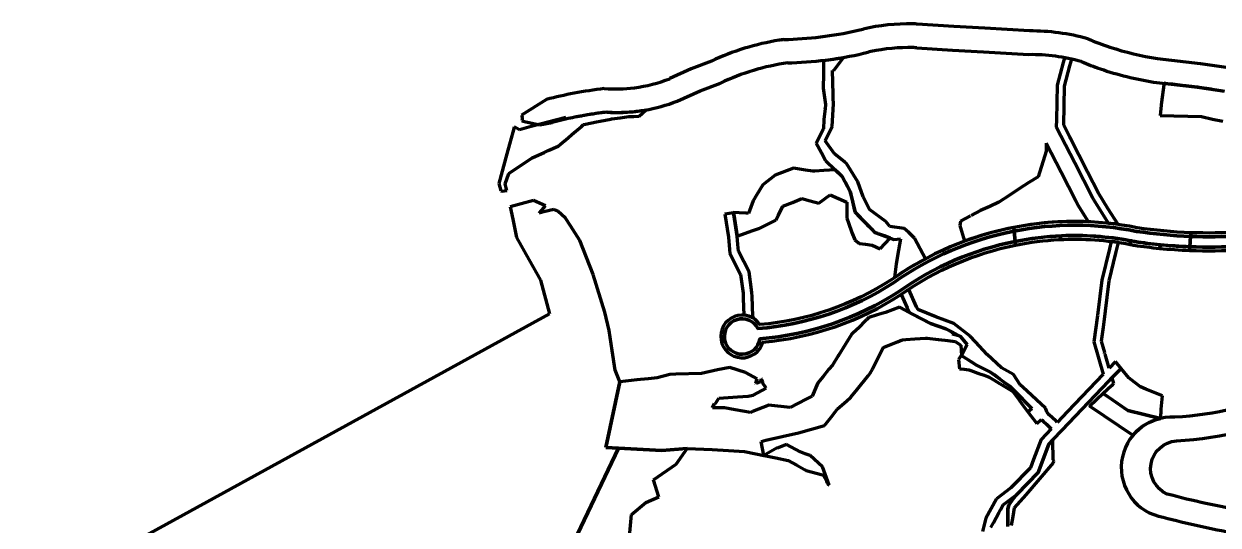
# Model space of a CAD drawing. Header units: inches. Extents: x 4096 to 6070, y 2882 to 5388.
# Drawn here: x 4097.6 to 4502, y 5218.1 to 5387.9 of the extents above; entities that cross this region are included whole.
import ezdxf

# ---------------------------------------------------------------- set-up
doc = ezdxf.new("R2010")
doc.units = ezdxf.units.IN
doc.header["$MEASUREMENT"] = 0
for name, color, linetype, lineweight in [('access road', 150, 'Continuous', 30), ('conservation', 92, 'Continuous', 25), ('footpath line', 2, 'Continuous', 30), ('secondary road', 40, 'Continuous', 30)]:
    doc.layers.add(name, color=color, linetype=linetype, lineweight=lineweight)

# ---------------------------------------------------------------- blocks, each defined once
blk = doc.blocks.new('conservation')
at = {"layer": 'conservation', "lineweight": 90}
for p, q in [((4483.55, 5367.21), (4482.86, 5361.39)), ((4483.61, 5367.75), (4483.55, 5367.21)), ((4484.87, 5367.6), (4483.61, 5367.75)), ((4486.02, 5367.46), (4484.87, 5367.6)), ((4484.87, 5367.6), (4484.87, 5367.6)), ((4486.49, 5367.41), (4486.02, 5367.46)), ((4486.02, 5367.46), (4486.02, 5367.46)), ((4490.64, 5366.91), (4486.49, 5367.41)), ((4486.49, 5367.41), (4486.49, 5367.41)), ((4490.64, 5366.91), (4486.49, 5367.41)), ((4491.19, 5366.85), (4490.64, 5366.91)), ((4490.64, 5366.91), (4490.64, 5366.91)), ((4490.64, 5366.91), (4490.64, 5366.91)), ((4494.98, 5366.4), (4491.19, 5366.85)), ((4491.19, 5366.85), (4491.19, 5366.85)), ((4495.09, 5366.38), (4494.98, 5366.4)), ((4495.55, 5366.31), (4495.09, 5366.38)), ((4495.09, 5366.38), (4495.09, 5366.38)), ((4499.58, 5365.72), (4495.55, 5366.31)), ((4495.55, 5366.31), (4495.55, 5366.31)), ((4499.92, 5365.67), (4499.58, 5365.72)), ((4499.58, 5365.72), (4499.58, 5365.72)), ((4503.63, 5365.11), (4499.92, 5365.67)), ((4499.92, 5365.67), (4499.92, 5365.67)), ((4296.83, 5357.9), (4296.83, 5357.9)), ((4297.26, 5357.89), (4297.26, 5357.89)), ((4303.49, 5358.1), (4303.49, 5358.1)), ((4303.86, 5358.14), (4303.86, 5358.14)), ((4305.96, 5356.57), (4308.35, 5358.76)), ((4308.35, 5358.76), (4308.35, 5358.76)), ((4482.74, 5360.37), (4482.32, 5356.83)), ((4482.86, 5361.39), (4482.74, 5360.37)), ((4482.86, 5361.39), (4482.86, 5361.39)), ((4281.09, 5356.18), (4269.35, 5353.08)), ((4274.3, 5354.09), (4274.3, 5354.09)), ((4280.97, 5355.57), (4281.09, 5356.18)), ((4281.09, 5356.18), (4281.09, 5356.18)), ((4281.15, 5355.61), (4281.15, 5355.61)), ((4286.38, 5353.16), (4287.15, 5353.83)), ((4287.15, 5353.83), (4287.73, 5353.94)), ((4287.49, 5356.86), (4287.49, 5356.86)), ((4287.73, 5353.94), (4291.52, 5354.67)), ((4291.52, 5354.67), (4292.8, 5354.92)), ((4291.99, 5357.57), (4291.99, 5357.57)), ((4292.34, 5357.63), (4292.34, 5357.63)), ((4292.8, 5354.92), (4296.36, 5355.61)), ((4296.36, 5355.61), (4296.7, 5355.66)), ((4296.7, 5355.66), (4297.69, 5355.81)), ((4297.69, 5355.81), (4299.57, 5356.09)), ((4299.57, 5356.09), (4302.4, 5356.52)), ((4299.57, 5356.09), (4299.57, 5356.09)), ((4302.4, 5356.52), (4303.36, 5356.53)), ((4303.36, 5356.53), (4304.18, 5356.55)), ((4304.18, 5356.55), (4305.96, 5356.57)), ((4482.32, 5356.83), (4496.34, 5356.46)), ((4496.34, 5356.46), (4500.12, 5355.65)), ((4500.12, 5355.65), (4503.55, 5354.91)), ((4263.17, 5351.24), (4262.06, 5347.15)), ((4263.36, 5351.94), (4263.17, 5351.24)), ((4263.65, 5352.98), (4263.36, 5351.94)), ((4263.36, 5351.94), (4263.36, 5351.94)), ((4265.41, 5352.04), (4263.65, 5352.98)), ((4269.35, 5353.08), (4265.41, 5352.04)), ((4265.41, 5352.04), (4265.41, 5352.04)), ((4265.41, 5352.04), (4265.41, 5352.04)), ((4269.35, 5353.08), (4269.35, 5353.08)), ((4269.35, 5353.08), (4269.35, 5353.08)), ((4281.88, 5349.3), (4283.18, 5350.4)), ((4283.18, 5350.4), (4286.38, 5353.16)), ((4286.38, 5353.16), (4286.38, 5353.16)), ((4262.06, 5347.15), (4261.16, 5343.84)), ((4275.18, 5344.94), (4278.48, 5346.43)), ((4278.48, 5346.43), (4279.27, 5347.1)), ((4279.27, 5347.1), (4281.88, 5349.3)), ((4443.81, 5347.5), (4443.76, 5344.74)), ((4448.86, 5337.61), (4443.81, 5347.5)), ((4443.81, 5347.5), (4443.81, 5347.5)), ((4261.16, 5343.84), (4258.43, 5333.82)), ((4261.8, 5337.22), (4269.69, 5342.46)), ((4269.69, 5342.46), (4273.76, 5344.3)), ((4269.69, 5342.46), (4269.69, 5342.46)), ((4273.76, 5344.3), (4275.18, 5344.94)), ((4443.76, 5344.74), (4441.09, 5336.12)), ((4358.19, 5338.99), (4351.95, 5336.69)), ((4362.31, 5338.33), (4358.19, 5338.99)), ((4364.71, 5337.95), (4362.31, 5338.33)), ((4365.48, 5338), (4364.71, 5337.95)), ((4368.52, 5338.19), (4365.48, 5338)), ((4372.34, 5338.43), (4368.52, 5338.19)), ((4368.52, 5338.19), (4368.52, 5338.19)), ((4368.52, 5338.19), (4368.52, 5338.19)), ((4373.54, 5337.29), (4372.34, 5338.43)), ((4453.77, 5327.98), (4448.86, 5337.61)), ((4258.43, 5333.82), (4259.17, 5331.29)), ((4260.54, 5333.75), (4261.8, 5337.22)), ((4261.19, 5331.48), (4260.54, 5333.75)), ((4351.95, 5336.69), (4347.77, 5333.4)), ((4374.74, 5336.16), (4373.54, 5337.29)), ((4375.82, 5334.12), (4374.74, 5336.16)), ((4377.39, 5331.16), (4375.82, 5334.12)), ((4437.93, 5334.11), (4434.76, 5332.09)), ((4441.09, 5336.12), (4437.93, 5334.11)), ((4259.17, 5331.29), (4259.5, 5331.27)), ((4259.5, 5331.27), (4261.19, 5331.48)), ((4345.65, 5329.83), (4344.56, 5327.98)), ((4347.77, 5333.4), (4345.65, 5329.83)), ((4366.74, 5327.12), (4370.66, 5329.95)), ((4370.66, 5329.95), (4373.48, 5328.74)), ((4377.61, 5330.26), (4377.39, 5331.16)), ((4378.25, 5327.61), (4377.61, 5330.26)), ((4431.25, 5329.77), (4427.74, 5327.44)), ((4434.76, 5332.09), (4431.25, 5329.77)), ((4266.05, 5326.95), (4262.29, 5325.95)), ((4262.29, 5325.95), (4263.14, 5321.77)), ((4270.16, 5328.05), (4266.05, 5326.95)), ((4274.27, 5326.24), (4270.16, 5328.05)), ((4270.16, 5328.05), (4270.16, 5328.05)), ((4272.04, 5323.81), (4273.66, 5325.57)), ((4273.66, 5325.57), (4274.27, 5326.24)), ((4273.66, 5325.57), (4273.66, 5325.57)), ((4343.75, 5325.84), (4342.94, 5323.69)), ((4344.56, 5327.98), (4343.75, 5325.84)), ((4353.1, 5323.09), (4354.64, 5326.11)), ((4354.64, 5326.11), (4357.85, 5327.41)), ((4357.85, 5327.41), (4361.06, 5328.72)), ((4361.06, 5328.72), (4363.9, 5327.92)), ((4363.9, 5327.92), (4366.74, 5327.12)), ((4373.48, 5328.74), (4376.3, 5327.54)), ((4376.28, 5325.74), (4376.25, 5322.92)), ((4376.3, 5327.54), (4376.28, 5325.74)), ((4378.74, 5325.59), (4378.25, 5327.61)), ((4379.11, 5324.06), (4378.74, 5325.59)), ((4424.65, 5326.04), (4421.55, 5324.65)), ((4427.74, 5327.44), (4424.65, 5326.04)), ((4454.49, 5326.58), (4453.77, 5327.98)), ((4458.08, 5320.84), (4454.49, 5326.58)), ((4263.14, 5321.77), (4264.41, 5315.49)), ((4273.62, 5324.17), (4272.04, 5323.81)), ((4272.04, 5323.81), (4272.04, 5323.81)), ((4277.07, 5324.96), (4273.62, 5324.17)), ((4273.62, 5324.17), (4273.62, 5324.17)), ((4277.25, 5324.92), (4277.07, 5324.96)), ((4278.37, 5324.43), (4277.25, 5324.92)), ((4280.98, 5322.1), (4278.37, 5324.43)), ((4281.03, 5322.06), (4280.98, 5322.1)), ((4282.73, 5319.43), (4281.03, 5322.06)), ((4339.81, 5323.89), (4337.89, 5324.01)), ((4337.89, 5324.01), (4337.9, 5323.92)), ((4337.9, 5323.92), (4337.94, 5323.9)), ((4337.94, 5323.9), (4338.25, 5321.95)), ((4338.27, 5321.81), (4339.18, 5315.95)), ((4342.13, 5323.74), (4339.81, 5323.89)), ((4342.94, 5323.69), (4342.13, 5323.74)), ((4349.54, 5320.05), (4352.23, 5321.38)), ((4352.23, 5321.38), (4353.1, 5323.09)), ((4376.25, 5322.92), (4376.25, 5322.02)), ((4376.25, 5322.02), (4376.83, 5320.46)), ((4380.91, 5322.22), (4379.11, 5324.06)), ((4382.71, 5320.38), (4380.91, 5322.22)), ((4418.13, 5322.88), (4414.71, 5321.11)), ((4421.55, 5324.65), (4418.42, 5323.03)), ((4282.73, 5319.43), (4282.73, 5319.43)), ((4285.88, 5314.57), (4282.73, 5319.43)), ((4339.18, 5315.95), (4344.49, 5317.87)), ((4344.49, 5317.87), (4346.85, 5318.73)), ((4346.85, 5318.73), (4349.54, 5320.05)), ((4376.83, 5320.46), (4378.01, 5317.27)), ((4378.01, 5317.27), (4378.97, 5314.71)), ((4383.76, 5319.31), (4382.71, 5320.38)), ((4385.2, 5317.86), (4383.76, 5319.31)), ((4385.8, 5317.25), (4385.2, 5317.86)), ((4414.71, 5321.11), (4414.49, 5319.57)), ((4414.49, 5319.57), (4414.72, 5318.85)), ((4414.72, 5318.85), (4416.13, 5314.28)), ((4264.41, 5315.49), (4268.59, 5308.07)), ((4290.33, 5303.03), (4285.88, 5314.57)), ((4285.88, 5314.57), (4285.88, 5314.57)), ((4378.97, 5314.71), (4380.2, 5313.73)), ((4380.2, 5313.73), (4380.43, 5313.54)), ((4380.43, 5313.54), (4382.63, 5313.26)), ((4382.63, 5313.26), (4384.82, 5312.99)), ((4386.73, 5316.9), (4385.8, 5317.25)), ((4386.65, 5316.82), (4386.73, 5316.9)), ((4386.71, 5316.81), (4386.65, 5316.82)), ((4387.29, 5316.69), (4386.71, 5316.81)), ((4389.01, 5316.04), (4387.29, 5316.69)), ((4387.56, 5311.64), (4390.98, 5315.3)), ((4390.98, 5315.3), (4389.01, 5316.04)), ((4390.98, 5315.3), (4390.98, 5315.3)), ((4384.82, 5312.99), (4387.56, 5311.64)), ((4268.59, 5308.07), (4272.51, 5301.11)), ((4272.51, 5301.11), (4275.56, 5289.64)), ((4290.33, 5303.03), (4290.33, 5303.03)), ((4294.36, 5290.3), (4290.33, 5303.03)), ((4290.33, 5303.03), (4290.33, 5303.03)), ((4275.56, 5289.64), (4097.62, 5192.04)), ((4294.36, 5290.3), (4294.36, 5290.3)), ((4295.79, 5284.03), (4294.36, 5290.3)), ((4386.59, 5289.29), (4383.77, 5288.49)), ((4389.4, 5290.09), (4386.59, 5289.29)), ((4386.59, 5289.29), (4386.59, 5289.29)), ((4391.77, 5291.03), (4389.4, 5290.09)), ((4394.14, 5291.96), (4391.77, 5291.03)), ((4395.99, 5290.93), (4394.14, 5291.96)), ((4394.14, 5291.96), (4394.14, 5291.96)), ((4398.26, 5289.67), (4395.99, 5290.93)), ((4398.26, 5289.67), (4398.26, 5289.67)), ((4398.26, 5289.67), (4398.26, 5289.67)), ((4402.46, 5287.54), (4398.26, 5289.67)), ((4382.98, 5287.72), (4379.88, 5284.66)), ((4383.77, 5288.49), (4382.99, 5287.72)), ((4382.99, 5287.72), (4382.99, 5287.72)), ((4402.46, 5287.54), (4402.46, 5287.54)), ((4402.46, 5287.54), (4402.46, 5287.54)), ((4404.63, 5286.44), (4402.46, 5287.54)), ((4407.21, 5285.52), (4404.63, 5286.44)), ((4407.21, 5285.52), (4407.21, 5285.52)), ((4407.21, 5285.52), (4407.21, 5285.52)), ((4409.8, 5284.6), (4407.21, 5285.52)), ((4296.81, 5277.31), (4295.79, 5284.03)), ((4295.79, 5284.03), (4295.79, 5284.03)), ((4377.86, 5282.67), (4375.83, 5279.43)), ((4379.88, 5284.66), (4377.86, 5282.67)), ((4379.88, 5284.66), (4379.88, 5284.66)), ((4379.88, 5284.66), (4379.88, 5284.66)), ((4393.38, 5280.24), (4395.05, 5280.93)), ((4395.05, 5280.93), (4396.22, 5281)), ((4396.22, 5281), (4399.24, 5281.2)), ((4399.24, 5281.2), (4402.85, 5281.44)), ((4402.85, 5281.44), (4403.44, 5281.47)), ((4403.44, 5281.47), (4407.19, 5281.02)), ((4407.19, 5281.02), (4407.27, 5281.01)), ((4407.27, 5281.01), (4410.5, 5280.61)), ((4409.8, 5284.6), (4409.8, 5284.6)), ((4412.28, 5283.31), (4409.8, 5284.6)), ((4409.8, 5284.6), (4409.8, 5284.6)), ((4411.95, 5282.81), (4412.28, 5283.31)), ((4411.95, 5282.81), (4411.95, 5282.81)), ((4412.43, 5282.68), (4411.95, 5282.81)), ((4412.43, 5282.68), (4412.43, 5282.68)), ((4414.58, 5282.1), (4412.43, 5282.68)), ((4414.76, 5282.01), (4414.58, 5282.1)), ((4414.76, 5282.01), (4414.76, 5282.01)), ((4414.76, 5282.01), (4414.76, 5282.01)), ((4417.02, 5279.29), (4414.76, 5282.01)), ((4296.81, 5277.31), (4296.81, 5277.31)), ((4297.82, 5270.6), (4296.81, 5277.31)), ((4375.83, 5279.43), (4373.4, 5275.57)), ((4375.83, 5279.43), (4375.83, 5279.43)), ((4384.91, 5270.99), (4388.54, 5278.23)), ((4388.54, 5278.23), (4393.38, 5280.24)), ((4388.54, 5278.23), (4388.54, 5278.23)), ((4410.5, 5280.61), (4413, 5280.31)), ((4413, 5280.31), (4414.9, 5279.03)), ((4414.9, 5279.03), (4415.05, 5275.61)), ((4415.05, 5275.61), (4417.02, 5279.29)), ((4417.02, 5279.29), (4417.02, 5279.29)), ((4373.3, 5275.41), (4371.36, 5272.31)), ((4373.4, 5275.57), (4373.3, 5275.41)), ((4373.3, 5275.41), (4373.3, 5275.41)), ((4373.4, 5275.57), (4373.4, 5275.57)), ((4415.03, 5275.57), (4414.13, 5274.23)), ((4414.13, 5274.23), (4414.45, 5271.1)), ((4415.03, 5275.57), (4415.03, 5275.57)), ((4418.26, 5273.5), (4415.03, 5275.57)), ((4418.26, 5273.5), (4418.26, 5273.5)), ((4418.26, 5273.5), (4418.26, 5273.5)), ((4420.22, 5272.25), (4418.26, 5273.5)), ((4299.37, 5266.7), (4297.82, 5270.6)), ((4297.82, 5270.6), (4297.82, 5270.6)), ((4316.28, 5269.18), (4312.1, 5267.99)), ((4318.4, 5269.23), (4316.28, 5269.18)), ((4327.02, 5269.44), (4318.4, 5269.23)), ((4318.4, 5269.23), (4318.4, 5269.23)), ((4332.47, 5270.75), (4327.02, 5269.44)), ((4327.02, 5269.44), (4327.02, 5269.44)), ((4327.02, 5269.44), (4327.02, 5269.44)), ((4336.68, 5271.53), (4332.47, 5270.75)), ((4342, 5269.86), (4336.68, 5271.53)), ((4336.68, 5271.53), (4336.68, 5271.53)), ((4336.68, 5271.53), (4336.68, 5271.53)), ((4345.87, 5267.65), (4342, 5269.86)), ((4342, 5269.86), (4342, 5269.86)), ((4342, 5269.86), (4342, 5269.86)), ((4370.22, 5270.92), (4368.25, 5268.51)), ((4371.36, 5272.31), (4370.22, 5270.92)), ((4383.49, 5268.69), (4384.19, 5269.55)), ((4384.19, 5269.55), (4384.91, 5270.99)), ((4414.45, 5271.1), (4415.98, 5270.91)), ((4415.98, 5270.91), (4417.52, 5270.72)), ((4417.52, 5270.72), (4418.27, 5270.46)), ((4418.27, 5270.46), (4420.63, 5269.63)), ((4420.22, 5272.25), (4420.22, 5272.25)), ((4420.22, 5272.25), (4420.22, 5272.25)), ((4422.48, 5271.16), (4420.22, 5272.25)), ((4420.63, 5269.63), (4420.93, 5269.53)), ((4420.93, 5269.53), (4420.93, 5269.53)), ((4420.93, 5269.53), (4422.79, 5268.88)), ((4422.48, 5271.16), (4422.48, 5271.16)), ((4422.48, 5271.16), (4422.48, 5271.16)), ((4424.21, 5270.32), (4422.48, 5271.16)), ((4422.79, 5268.88), (4424.49, 5268.28)), ((4424.21, 5270.32), (4424.21, 5270.32)), ((4424.21, 5270.32), (4424.21, 5270.32)), ((4424.73, 5270.07), (4424.21, 5270.32)), ((4426.21, 5268.99), (4424.73, 5270.07)), ((4424.73, 5270.07), (4424.73, 5270.07)), ((4426.21, 5268.99), (4426.21, 5268.99)), ((4428.11, 5267.61), (4426.21, 5268.99)), ((4426.21, 5268.99), (4426.21, 5268.99)), ((4469.12, 5271.2), (4466.04, 5267.97)), ((4471.77, 5268.03), (4469.12, 5271.2)), ((4294.72, 5244.43), (4299.37, 5266.7)), ((4299.37, 5266.7), (4294.72, 5244.43)), ((4305.19, 5267.29), (4299.37, 5266.7)), ((4299.37, 5266.7), (4299.37, 5266.7)), ((4308.95, 5267.67), (4305.19, 5267.29)), ((4305.19, 5267.29), (4305.19, 5267.29)), ((4305.19, 5267.29), (4305.19, 5267.29)), ((4312.1, 5267.99), (4308.95, 5267.67)), ((4308.95, 5267.67), (4308.95, 5267.67)), ((4308.95, 5267.67), (4308.95, 5267.67)), ((4345.4, 5266.19), (4345.87, 5267.65)), ((4345.4, 5266.19), (4345.4, 5266.19)), ((4345.52, 5266.15), (4345.4, 5266.19)), ((4346.91, 5266.7), (4345.52, 5266.15)), ((4345.87, 5267.65), (4345.87, 5267.65)), ((4347.01, 5266.76), (4346.91, 5266.7)), ((4347.08, 5266.88), (4347.01, 5266.76)), ((4347.31, 5267.68), (4347.08, 5266.88)), ((4347.35, 5267.57), (4347.31, 5267.68)), ((4347.81, 5266.71), (4347.35, 5267.57)), ((4347.86, 5266.09), (4347.81, 5266.71)), ((4348.67, 5265.08), (4347.86, 5266.09)), ((4348.98, 5264.5), (4348.67, 5265.08)), ((4366.45, 5266.3), (4364.53, 5261.86)), ((4368.25, 5268.51), (4366.45, 5266.3)), ((4366.45, 5266.3), (4366.45, 5266.3)), ((4368.25, 5268.51), (4368.25, 5268.51)), ((4379.76, 5264.07), (4383.49, 5268.69)), ((4383.49, 5268.69), (4383.49, 5268.69)), ((4424.49, 5268.28), (4426.15, 5267.26)), ((4426.15, 5267.26), (4427.97, 5266.13)), ((4427.97, 5266.13), (4428.15, 5266.01)), ((4428.11, 5267.61), (4428.11, 5267.61)), ((4429.66, 5266.49), (4428.11, 5267.61)), ((4428.11, 5267.61), (4428.11, 5267.61)), ((4428.15, 5266.01), (4429.86, 5264.95)), ((4429.46, 5266.43), (4429.66, 5266.49)), ((4429.68, 5266.32), (4429.46, 5266.43)), ((4429.68, 5266.32), (4429.68, 5266.32)), ((4430.36, 5265.98), (4429.68, 5266.32)), ((4429.86, 5264.95), (4431.57, 5263.9)), ((4431.09, 5265.45), (4430.36, 5265.98)), ((4430.36, 5265.98), (4430.36, 5265.98)), ((4431.09, 5265.45), (4431.09, 5265.45)), ((4431.5, 5265.16), (4431.09, 5265.45)), ((4432.31, 5264.34), (4431.5, 5265.16)), ((4431.5, 5265.16), (4431.5, 5265.16)), ((4465.84, 5265.33), (4463.05, 5262.66)), ((4466.59, 5266.05), (4465.84, 5265.33)), ((4466.04, 5267.97), (4466.59, 5266.05)), ((4473.75, 5266.49), (4471.77, 5268.03)), ((4473.75, 5266.49), (4473.75, 5266.49)), ((4473.75, 5266.49), (4473.75, 5266.49)), ((4475.73, 5264.96), (4473.75, 5266.49)), ((4477.54, 5264.22), (4475.73, 5264.96)), ((4331.75, 5259.32), (4332.88, 5261.13)), ((4332.88, 5261.13), (4339.2, 5261.53)), ((4339.2, 5261.53), (4342.89, 5261.76)), ((4342.89, 5261.76), (4344.6, 5262.15)), ((4344.6, 5262.15), (4348.98, 5264.5)), ((4362.67, 5260.9), (4359.64, 5259.32)), ((4364.53, 5261.86), (4362.67, 5260.9)), ((4362.67, 5260.9), (4362.67, 5260.9)), ((4364.53, 5261.86), (4364.53, 5261.86)), ((4376.13, 5260.12), (4377.65, 5261.45)), ((4377.65, 5261.45), (4379.76, 5264.07)), ((4379.76, 5264.07), (4379.76, 5264.07)), ((4431.57, 5263.9), (4432.42, 5263.37)), ((4432.31, 5264.34), (4432.31, 5264.34)), ((4433.52, 5263.13), (4432.31, 5264.34)), ((4432.31, 5264.34), (4432.31, 5264.34)), ((4432.42, 5263.37), (4433.44, 5262.01)), ((4433.44, 5262.01), (4434.46, 5260.67)), ((4433.52, 5263.13), (4433.52, 5263.13)), ((4434.86, 5261.78), (4433.52, 5263.13)), ((4433.52, 5263.13), (4433.52, 5263.13)), ((4434.46, 5260.67), (4434.49, 5260.63)), ((4434.86, 5261.78), (4434.86, 5261.78)), ((4435.86, 5260.77), (4434.86, 5261.78)), ((4434.86, 5261.78), (4434.86, 5261.78)), ((4435.86, 5260.77), (4435.86, 5260.77)), ((4436.92, 5259.71), (4435.86, 5260.77)), ((4435.86, 5260.77), (4435.86, 5260.77)), ((4463.05, 5262.66), (4465.87, 5260.75)), ((4465.87, 5260.75), (4471.43, 5256.99)), ((4477.54, 5264.22), (4477.54, 5264.22)), ((4477.54, 5264.22), (4477.54, 5264.22)), ((4483.13, 5261.94), (4477.54, 5264.22)), ((4482.75, 5257.35), (4483.13, 5261.94)), ((4483.13, 5261.94), (4483.13, 5261.94)), ((4483.13, 5261.94), (4483.13, 5261.94)), ((4330.83, 5257.82), (4331.48, 5259.35)), ((4330.83, 5257.82), (4330.83, 5257.82)), ((4334.9, 5257.8), (4330.83, 5257.82)), ((4331.48, 5259.35), (4331.48, 5259.35)), ((4331.48, 5259.35), (4331.75, 5259.32)), ((4338.49, 5257.19), (4334.9, 5257.8)), ((4338.49, 5257.19), (4338.49, 5257.19)), ((4338.49, 5257.19), (4338.49, 5257.19)), ((4343.64, 5256.31), (4338.49, 5257.19)), ((4349.82, 5258.79), (4344.33, 5256.59)), ((4349.82, 5258.79), (4349.82, 5258.79)), ((4357.05, 5257.97), (4349.82, 5258.79)), ((4359.64, 5259.32), (4357.05, 5257.97)), ((4357.05, 5257.97), (4357.05, 5257.97)), ((4357.05, 5257.97), (4357.05, 5257.97)), ((4359.64, 5259.32), (4359.64, 5259.32)), ((4372.39, 5256.56), (4373.13, 5257.5)), ((4373.13, 5257.5), (4376.13, 5260.12)), ((4376.13, 5260.12), (4376.13, 5260.12)), ((4434.49, 5260.63), (4435.55, 5259.23)), ((4435.55, 5259.23), (4436.59, 5257.85)), ((4436.59, 5257.85), (4437.6, 5256.52)), ((4437.24, 5259.37), (4436.92, 5259.71)), ((4437.24, 5259.37), (4437.24, 5259.37)), ((4438.22, 5258.33), (4437.24, 5259.37)), ((4437.24, 5259.37), (4437.24, 5259.37)), ((4437.6, 5256.52), (4438.93, 5257.58)), ((4438.22, 5258.33), (4438.22, 5258.33)), ((4438.93, 5257.58), (4438.22, 5258.33)), ((4438.22, 5258.33), (4438.22, 5258.33)), ((4471.43, 5256.99), (4482.49, 5254.28)), ((4482.66, 5256.36), (4482.75, 5257.35)), ((4482.75, 5257.35), (4482.75, 5257.35)), ((4344.33, 5256.59), (4343.64, 5256.31)), ((4368.75, 5251.87), (4370.92, 5254.66)), ((4370.92, 5254.66), (4372.39, 5256.56)), ((4370.92, 5254.66), (4370.92, 5254.66)), ((4372.39, 5256.56), (4372.39, 5256.56)), ((4482.49, 5254.28), (4482.66, 5256.36)), ((4482.66, 5256.36), (4482.66, 5256.36)), ((4354.37, 5248.13), (4359.91, 5249.38)), ((4359.91, 5249.38), (4364.33, 5250.63)), ((4359.91, 5249.38), (4359.91, 5249.38)), ((4364.33, 5250.63), (4368.75, 5251.87)), ((4368.75, 5251.87), (4368.75, 5251.87)), ((4347.23, 5246.51), (4348.83, 5246.88)), ((4348.21, 5241.71), (4347.23, 5246.51)), ((4348.83, 5246.88), (4354.37, 5248.13)), ((4355.85, 5245.41), (4352.69, 5244.2)), ((4360.49, 5242.91), (4355.85, 5245.41)), ((4355.85, 5245.41), (4355.85, 5245.41)), ((4444.62, 5245.55), (4441.02, 5235.91)), ((4446.09, 5247.08), (4444.62, 5245.55)), ((4446.05, 5246.86), (4446.09, 5247.08)), ((4446.18, 5240.27), (4446.05, 5246.86)), ((4268.15, 5179.83), (4298.95, 5244.2)), ((4298.95, 5244.2), (4268.15, 5179.83)), ((4298.95, 5244.2), (4294.72, 5244.43)), ((4294.72, 5244.43), (4313.63, 5243.38)), ((4298.95, 5244.2), (4298.95, 5244.2)), ((4313.63, 5243.38), (4298.95, 5244.2)), ((4322.19, 5244.06), (4313.63, 5243.38)), ((4313.63, 5243.38), (4320.59, 5243.93)), ((4318.47, 5238.79), (4322.19, 5244.06)), ((4322.19, 5244.06), (4330.64, 5243.77)), ((4330.64, 5243.77), (4336.15, 5243.42)), ((4336.15, 5243.42), (4341.65, 5243.07)), ((4341.65, 5243.07), (4345.44, 5242.29)), ((4345.44, 5242.29), (4348.21, 5241.71)), ((4352.7, 5244.28), (4348.21, 5241.71)), ((4348.21, 5241.71), (4348.84, 5241.58)), ((4348.84, 5241.58), (4352.19, 5240.89)), ((4352.19, 5240.89), (4356.41, 5240.02)), ((4352.69, 5244.2), (4352.7, 5244.28)), ((4352.7, 5244.28), (4352.7, 5244.28)), ((4356.32, 5241.88), (4356.32, 5241.88)), ((4362.19, 5242.3), (4360.49, 5242.91)), ((4362.19, 5242.3), (4362.19, 5242.3)), ((4363.88, 5241.69), (4362.19, 5242.3)), ((4367.98, 5237.91), (4363.88, 5241.69)), ((4363.88, 5241.69), (4363.88, 5241.69)), ((4310.8, 5233.49), (4318.47, 5238.79)), ((4356.41, 5240.02), (4359.3, 5238.44)), ((4359.3, 5238.44), (4361.9, 5237)), ((4361.9, 5237), (4362.5, 5236.67)), ((4362.5, 5236.67), (4367.98, 5235.15)), ((4370.33, 5231.63), (4367.98, 5237.91)), ((4436.96, 5228.39), (4446.26, 5239.27)), ((4446.3, 5239.79), (4446.18, 5240.27)), ((4446.26, 5239.27), (4446.3, 5239.79)), ((4312.58, 5227.67), (4310.8, 5233.49)), ((4367.98, 5235.15), (4368.29, 5235.06)), ((4368.29, 5235.06), (4369.43, 5233.01)), ((4369.43, 5233.01), (4369.63, 5232.49)), ((4369.63, 5232.49), (4369.99, 5231.91)), ((4441.02, 5235.91), (4433.81, 5228.52)), ((4369.99, 5231.91), (4370.33, 5231.63)), ((4432.35, 5226.67), (4433.69, 5228.43)), ((4433.69, 5228.43), (4432.35, 5226.67)), ((4432.98, 5224.03), (4436.96, 5228.39)), ((4433.81, 5228.52), (4433.69, 5228.43)), ((4436.96, 5228.39), (4436.96, 5228.39)), ((4303.31, 5221.75), (4308.2, 5225.77)), ((4308.2, 5225.77), (4312.58, 5227.67)), ((4430.78, 5223.71), (4431.17, 5224.87)), ((4431.17, 5224.87), (4430.78, 5223.71)), ((4431.17, 5224.87), (4432.35, 5226.67)), ((4432.35, 5226.67), (4431.17, 5224.87)), ((4431.17, 5224.87), (4431.17, 5224.87)), ((4302.78, 5215.56), (4303.31, 5221.75)), ((4430.78, 5223.71), (4430.78, 5223.71)), ((4430.78, 5223.71), (4430.79, 5221.49)), ((4430.79, 5221.49), (4430.78, 5223.71)), ((4430.78, 5223.71), (4430.78, 5223.71)), ((4430.8, 5220.48), (4430.79, 5221.49)), ((4430.79, 5221.49), (4430.79, 5221.49)), ((4430.79, 5221.49), (4430.8, 5220.48)), ((4430.81, 5218.95), (4430.8, 5220.48)), ((4430.8, 5220.48), (4430.8, 5220.48)), ((4430.8, 5220.48), (4430.81, 5218.95)), ((4432.07, 5218.02), (4432.53, 5221.02)), ((4432.53, 5221.02), (4432.98, 5224.03)), ((4432.53, 5221.02), (4432.53, 5221.02)), ((4432.53, 5221.02), (4432.53, 5221.02)), ((4432.98, 5224.03), (4432.98, 5224.03)), ((4430.75, 5217.63), (4430.77, 5218.14)), ((4430.77, 5218.14), (4430.81, 5218.95)), ((4430.81, 5218.95), (4430.77, 5218.14))]:
    blk.add_line(p, q, dxfattribs=at)
for centre, radius, start, end in [((4313.34, 5208.92), 150.18, 97.0091, 98.0355), ((4298.43, 5413.91), 56.04, 266.4984, 268.3642), ((4298.43, 5413.91), 56.04, 268.3642, 268.8039), ((4298.43, 5413.91), 56.04, 268.8039, 275.1825), ((4298.43, 5413.91), 56.04, 275.1825, 275.5572), ((4298.43, 5413.91), 56.04, 275.5572, 280.1965), ((4313.34, 5208.92), 150.18, 102.374, 102.4471), ((4313.34, 5208.92), 150.18, 100.0308, 102.374), ((4313.34, 5208.92), 150.18, 99.9111, 100.0308), ((4313.34, 5208.92), 150.18, 98.1724, 99.9111), ((4313.34, 5208.92), 150.18, 98.0355, 98.1724), ((4453.36, 5213.58), 107.36, 93.8165, 110.2934), ((4453.36, 5213.58), 107.36, 87.4815, 93.8165)]:
    blk.add_arc(centre, radius, start, end, dxfattribs=at)
blk = doc.blocks.new('road 5')
at = {"layer": 'footpath line', "lineweight": 90}
for p, q in [((4368.34, 5375.51), (4368.42, 5370.91)), ((4371.9, 5372.04), (4375.15, 5376.51)), ((4375.15, 5376.51), (4375.15, 5376.51)), ((4449.52, 5374.77), (4447.44, 5367.15)), ((4449.97, 5376.42), (4449.52, 5374.77)), ((4451.79, 5373.6), (4452.43, 5375.92)), ((4452.43, 5375.92), (4452.43, 5375.92)), ((4368.42, 5370.91), (4368.2, 5366.04)), ((4371.4, 5372.03), (4371.9, 5372.04)), ((4371.63, 5364.02), (4371.4, 5372.03)), ((4449.94, 5366.79), (4451.79, 5373.6)), ((4451.79, 5373.6), (4451.79, 5373.6)), ((4368.2, 5366.04), (4369.04, 5360.55)), ((4447.44, 5367.15), (4447.23, 5355.36)), ((4449.7, 5353.56), (4449.94, 5366.79)), ((4371.68, 5362.66), (4371.63, 5364.02)), ((4371.76, 5360.77), (4371.68, 5362.66)), ((4368.88, 5359.14), (4368.48, 5355.47)), ((4369.04, 5360.55), (4368.88, 5359.15)), ((4368.88, 5359.15), (4368.94, 5359.22)), ((4368.94, 5359.22), (4368.88, 5359.14)), ((4368.88, 5359.15), (4368.88, 5359.15)), ((4371.33, 5353.14), (4371.76, 5360.77)), ((4371.76, 5360.77), (4371.76, 5360.77)), ((4368.48, 5355.47), (4368.37, 5352.34)), ((4447.23, 5355.36), (4447.19, 5352.98)), ((4368.37, 5352.34), (4365.92, 5347.5)), ((4368.92, 5348.26), (4371.33, 5353.14)), ((4447.19, 5352.98), (4453.41, 5340.79)), ((4451.89, 5349.27), (4449.7, 5353.56)), ((4365.92, 5347.5), (4367.69, 5344.17)), ((4372.11, 5343.82), (4368.92, 5348.26)), ((4451.8, 5349.34), (4451.89, 5349.27)), ((4451.89, 5349.27), (4451.8, 5349.34)), ((4457.76, 5337.73), (4451.89, 5349.27)), ((4451.89, 5349.27), (4451.89, 5349.27)), ((4367.69, 5344.17), (4369.03, 5341.65)), ((4369.03, 5341.65), (4372.31, 5338.46)), ((4375.58, 5340.99), (4372.11, 5343.82)), ((4372.31, 5338.46), (4374.74, 5336.16)), ((4376.14, 5340.53), (4375.58, 5340.99)), ((4379.98, 5334.39), (4376.14, 5340.53)), ((4376.14, 5340.53), (4376.14, 5340.53)), ((4453.41, 5340.79), (4459.39, 5329.08)), ((4461.44, 5330.53), (4457.76, 5337.73)), ((4457.76, 5337.73), (4457.76, 5337.73)), ((4374.74, 5336.16), (4377.39, 5331.16)), ((4381.81, 5329.25), (4379.98, 5334.39)), ((4377.39, 5331.16), (4377.61, 5330.26)), ((4377.61, 5330.26), (4377.61, 5330.26)), ((4377.61, 5330.26), (4377.63, 5330.25)), ((4377.61, 5330.25), (4379.11, 5324.06)), ((4464.69, 5325.36), (4461.44, 5330.53)), ((4383.92, 5324.97), (4381.81, 5329.25)), ((4459.39, 5329.08), (4459.79, 5328.44)), ((4459.79, 5328.44), (4464.9, 5320.32)), ((4468.1, 5319.93), (4464.69, 5325.36)), ((4464.69, 5325.36), (4464.69, 5325.36)), ((4337.91, 5323.9), (4334.98, 5323.44)), ((4334.98, 5323.44), (4336.2, 5315.61)), ((4338.19, 5321.87), (4337.91, 5323.9)), ((4338.27, 5321.81), (4338.19, 5321.87)), ((4339.18, 5315.95), (4338.27, 5321.81)), ((4338.27, 5321.81), (4338.27, 5321.81)), ((4379.11, 5324.06), (4382.71, 5320.38)), ((4383.95, 5324.96), (4383.92, 5324.97)), ((4389.49, 5320.97), (4383.95, 5324.96)), ((4383.95, 5324.96), (4383.95, 5324.96)), ((4382.71, 5320.38), (4385.8, 5317.25)), ((4390.86, 5319.26), (4389.49, 5320.97)), ((4395.72, 5318.58), (4390.86, 5319.26)), ((4397.23, 5317.19), (4395.72, 5318.58)), ((4336.2, 5315.61), (4336.5, 5311.43)), ((4339.39, 5313.16), (4339.18, 5315.95)), ((4385.8, 5317.25), (4387.29, 5316.69)), ((4387.29, 5316.69), (4392.22, 5314.83)), ((4392.22, 5314.83), (4394.41, 5315.06)), ((4394.41, 5315.06), (4393.38, 5309.33)), ((4399.2, 5315.36), (4397.23, 5317.19)), ((4397.23, 5317.19), (4397.23, 5317.19)), ((4402.93, 5308.36), (4399.2, 5315.36)), ((4465.79, 5314.18), (4465.18, 5311.64)), ((4467.4, 5310.19), (4468.28, 5313.84)), ((4468.28, 5313.84), (4468.28, 5313.84)), ((4336.5, 5311.43), (4336.6, 5310.11)), ((4336.6, 5310.11), (4340.27, 5302.97)), ((4339.55, 5310.94), (4339.39, 5313.16)), ((4343.18, 5303.88), (4339.55, 5310.94)), ((4339.55, 5310.94), (4339.55, 5310.94)), ((4393.38, 5309.33), (4393.01, 5306.49)), ((4465.18, 5311.64), (4462.65, 5301.1)), ((4465.14, 5300.86), (4467.4, 5310.19)), ((4467.4, 5310.19), (4467.4, 5310.19)), ((4393.01, 5306.48), (4392.42, 5301.97)), ((4393.01, 5306.49), (4393.01, 5306.49)), ((4401.19, 5307.42), (4401.19, 5307.42)), ((4340.27, 5302.97), (4341.12, 5296.63)), ((4344.11, 5296.88), (4343.18, 5303.88)), ((4462.65, 5301.1), (4461.1, 5289.07)), ((4399.88, 5292.01), (4397.22, 5297.97)), ((4397.22, 5297.97), (4397.22, 5297.97)), ((4463.12, 5285.19), (4465.14, 5300.86)), ((4341.12, 5296.63), (4341.18, 5294.9)), ((4341.18, 5294.9), (4341.39, 5289.24)), ((4344.16, 5295.56), (4344.11, 5296.88)), ((4344.41, 5288.9), (4344.16, 5295.56)), ((4344.16, 5295.56), (4344.16, 5295.56)), ((4394.7, 5296.25), (4396.74, 5291.67)), ((4396.74, 5291.67), (4397.43, 5290.13)), ((4397.43, 5290.13), (4398.26, 5289.67)), ((4398.26, 5289.67), (4404.63, 5286.44)), ((4400.26, 5291.15), (4399.88, 5292.01)), ((4406.45, 5288.63), (4400.26, 5291.15)), ((4400.26, 5291.15), (4400.26, 5291.15)), ((4461.1, 5289.07), (4459.95, 5280.19)), ((4344.63, 5288.18), (4344.41, 5288.9)), ((4404.63, 5286.44), (4409.8, 5284.6)), ((4412.5, 5286.39), (4406.45, 5288.63)), ((4418.06, 5282.1), (4412.5, 5286.39)), ((4462.5, 5280.38), (4463.12, 5285.19)), ((4409.8, 5284.6), (4414.57, 5282.1)), ((4414.57, 5282.1), (4414.61, 5282.1)), ((4414.59, 5282.1), (4414.76, 5282.01)), ((4414.76, 5282.01), (4417.02, 5279.29)), ((4419.87, 5280.15), (4418.06, 5282.1)), ((4417.02, 5279.29), (4415.05, 5275.61)), ((4419.87, 5280.15), (4419.87, 5280.15)), ((4423.81, 5275.87), (4419.87, 5280.15)), ((4419.87, 5280.15), (4419.87, 5280.15)), ((4459.95, 5280.19), (4463.08, 5269.22)), ((4463.59, 5276.55), (4462.5, 5280.38)), ((4462.5, 5280.38), (4462.5, 5280.38)), ((4415.05, 5275.61), (4415.06, 5275.55)), ((4415.06, 5275.55), (4420.22, 5272.25)), ((4428.67, 5271.38), (4423.81, 5275.87)), ((4463.56, 5276.1), (4463.59, 5276.55)), ((4463.74, 5276.01), (4463.56, 5276.1)), ((4465.08, 5271.31), (4463.74, 5276.01)), ((4467.19, 5273.52), (4465.08, 5271.31)), ((4469.12, 5271.2), (4467.19, 5273.52)), ((4420.22, 5272.25), (4424.73, 5270.07)), ((4424.73, 5270.07), (4430.36, 5265.98)), ((4432.66, 5269.09), (4428.67, 5271.38)), ((4434.93, 5265.64), (4432.66, 5269.09)), ((4463.08, 5269.22), (4451.03, 5256.58)), ((4465.08, 5271.31), (4465.08, 5271.31)), ((4466.04, 5267.97), (4469.12, 5271.2)), ((4469.12, 5271.2), (4469.12, 5271.2)), ((4430.36, 5265.98), (4430.36, 5265.98)), ((4430.36, 5265.98), (4431.5, 5265.16)), ((4431.5, 5265.16), (4436.92, 5259.71)), ((4435.81, 5264.83), (4434.93, 5265.64)), ((4443.48, 5257.73), (4435.81, 5264.83)), ((4435.81, 5264.83), (4435.81, 5264.83)), ((4449.19, 5250.31), (4465.02, 5266.9)), ((4465.02, 5266.9), (4466.04, 5267.97)), ((4465.02, 5266.9), (4465.02, 5266.9)), ((4436.92, 5259.71), (4438.93, 5257.58)), ((4438.93, 5257.58), (4437.6, 5256.52)), ((4444.04, 5256.46), (4443.48, 5257.73)), ((4437.6, 5256.52), (4440.64, 5252.5)), ((4440.64, 5252.5), (4442.12, 5253.95)), ((4442.12, 5253.95), (4442.42, 5253.66)), ((4442.42, 5253.66), (4442.75, 5253.35)), ((4442.75, 5253.35), (4443.83, 5252.31)), ((4444.19, 5256.12), (4444.04, 5256.46)), ((4444.82, 5255.51), (4444.19, 5256.12)), ((4444.19, 5256.12), (4444.19, 5256.12)), ((4445.9, 5254.48), (4444.82, 5255.51)), ((4446.99, 5253.44), (4445.9, 5254.48)), ((4446.99, 5253.44), (4446.99, 5253.44)), ((4447.53, 5252.92), (4446.99, 5253.44)), ((4451.03, 5256.58), (4447.53, 5252.92)), ((4445.45, 5250.75), (4442.03, 5247.19)), ((4443.83, 5252.31), (4444.91, 5251.27)), ((4444.91, 5251.27), (4445.45, 5250.75)), ((4446.09, 5247.08), (4449.19, 5250.31)), ((4442.03, 5247.19), (4439.46, 5240.31)), ((4441.02, 5235.91), (4444.62, 5245.55)), ((4444.62, 5245.55), (4446.09, 5247.08)), ((4446.09, 5247.08), (4446.09, 5247.08)), ((4438.43, 5237.55), (4431.81, 5230.77)), ((4439.46, 5240.31), (4438.43, 5237.55)), ((4433.81, 5228.52), (4441.02, 5235.91)), ((4431.81, 5230.77), (4426.92, 5227.02)), ((4429.25, 5225.03), (4433.69, 5228.43)), ((4433.69, 5228.43), (4433.81, 5228.52)), ((4426.92, 5227.02), (4423.37, 5220.46)), ((4428.35, 5223.36), (4429.25, 5225.03)), ((4423.37, 5220.46), (4422.23, 5215.93)), ((4425.96, 5218.95), (4427.78, 5222.3)), ((4427.78, 5222.3), (4428.35, 5223.36)), ((4427.78, 5222.3), (4427.78, 5222.3)), ((4428.35, 5223.36), (4428.35, 5223.36)), ((4425.07, 5217.31), (4425.96, 5218.95)), ((4425.79, 5218.64), (4425.79, 5218.64))]:
    blk.add_line(p, q, dxfattribs=at)
for centre, radius, start, end in [((4352.97, 5503.17), 128.58, 276.8652, 279.9303), ((4438.65, 5314.76), 62.68, 77.3081, 79.5982), ((4453.36, 5213.58), 107.36, 82.108, 83.8296), ((4453.38, 5213.55), 101.4, 81.5486, 82.9686), ((4453.36, 5213.58), 107.36, 119.0725, 124.5835), ((4453.36, 5213.58), 107.36, 118.018, 119.0725), ((4453.38, 5213.55), 101.4, 123.6318, 125.302), ((4338.77, 5382.56), 102.85, 302.9453, 302.9978), ((4340.83, 5282.01), 7.25, 58.3941, 85.539)]:
    blk.add_arc(centre, radius, start, end, dxfattribs=at)

msp = doc.modelspace()

# ---------------------------------------------------------------- linework, layer by layer
at = {"layer": 'access road', "lineweight": 90}
for points in [[(4602.06, 5322.29, 0.082812), (4525.74, 5317.99, -0.04995), (4492.65, 5315.91), (4492.42, 5312.41, 0.050249), (4526.41, 5314.56, -0.08172), (4600.59, 5318.93), (4602.06, 5322.29, 0.082812)], [(4602.06, 5322.29), (4602.58, 5323.49, 0.083194), (4525.5, 5319.22, -0.049841), (4492.73, 5317.16), (4492.65, 5315.91, 0.04995), (4525.74, 5317.99, -0.082812), (4602.06, 5322.29)], [(4392.12, 5300.23, -0.105689), (4432.9, 5317.7), (4432.78, 5318.95, 0.10573), (4391.49, 5301.32, -0.123467), (4346.86, 5286.04, 4.610506), (4347.82, 5280.11, 0.122542), (4394.78, 5296.3, -0.104651), (4433.34, 5312.94), (4433.22, 5314.2, 0.104942), (4394.08, 5297.33, -0.12443), (4346.78, 5281.25, -6.696397), (4346.18, 5284.71, 0.124889), (4392.12, 5300.23, -0.105689)], [(4394.08, 5297.33, -0.104942), (4433.22, 5314.2), (4432.9, 5317.7, 0.105689), (4392.12, 5300.23, -0.124889), (4346.18, 5284.71, 6.696397), (4346.78, 5281.25, 0.12443), (4394.08, 5297.33, -0.104942)], [(4432.78, 5318.95), (4432.9, 5317.7, -0.098485), (4474.29, 5317.61, 0.027728), (4492.65, 5315.91), (4492.73, 5317.15, -0.027674), (4474.54, 5318.83, 0.098184), (4432.78, 5318.95)], [(4474.29, 5317.61, 0.098485), (4432.9, 5317.7), (4433.22, 5314.2, -0.099829), (4473.8, 5314.14, 0.027547), (4492.42, 5312.41), (4492.65, 5315.91, -0.027728), (4474.29, 5317.61, 0.098485)], [(4600.06, 5317.72), (4600.59, 5318.93, 0.08172), (4526.41, 5314.56, -0.050249), (4492.42, 5312.41), (4492.34, 5311.17, 0.050354), (4526.65, 5313.33, -0.081321), (4600.06, 5317.72)], [(4448.22, 5314.81), (4448.9, 5316.1, 0.038522), (4433.22, 5314.2), (4433.34, 5312.94, -0.037035), (4448.22, 5314.81)], [(4448.9, 5316.1), (4448.22, 5314.81, -0.059416), (4472.18, 5313.19), (4472.23, 5314.45, 0.057153), (4448.9, 5316.1)], [(4473.8, 5314.14, 0.003905), (4472.23, 5314.45), (4472.18, 5313.19, -0.003545), (4473.6, 5312.91, 0.012487), (4482.08, 5311.86), (4482.45, 5313.08, -0.012825), (4473.8, 5314.14, 0.003905)], [(4492.42, 5312.41, -0.014717), (4482.45, 5313.08), (4482.08, 5311.86, 0.015039), (4492.34, 5311.17), (4492.42, 5312.41, -0.014717)], [(4482.49, 5254.28), (4471.43, 5256.99), (4463.02, 5262.68), (4458.55, 5258.47), (4473.15, 5248.58, -0.164801), (4482.49, 5254.28)], [(4526.62, 5264.05, -0.087978), (4487.36, 5254.66, 0.951362), (4483.4, 5220.84, 0.022801), (4507.76, 5215.45), (4511.18, 5222.93, -0.025381), (4484.71, 5228.67, -0.778588), (4487.84, 5246.67, 0.095639), (4533.23, 5258.26), (4526.62, 5264.05, -0.087978)]]:
    msp.add_lwpolyline(points, format="xyb", close=True, dxfattribs=at)
at = {"layer": 'secondary road', "lineweight": 90}
for p, q in [((4398.62, 5387.85), (4398.62, 5387.85)), ((4412.53, 5386.99), (4400.11, 5387.8)), ((4422.97, 5386.38), (4412.53, 5386.99)), ((4438.14, 5385.47), (4422.97, 5386.38)), ((4379.63, 5385.6), (4379.63, 5385.6)), ((4457.82, 5382.78), (4457.82, 5382.78)), ((4399.98, 5379.78), (4412.02, 5378.97)), ((4412.02, 5378.97), (4422.5, 5378.37)), ((4422.5, 5378.37), (4437.91, 5377.44)), ((4330.4, 5375.24), (4323.52, 5372.63)), ((4495.99, 5374.36), (4481.41, 5376.08)), ((4505.47, 5372.97), (4495.99, 5374.36)), ((4323.52, 5372.63), (4316.32, 5369.31)), ((4304.33, 5366.23), (4304.33, 5366.23)), ((4326.55, 5365.19), (4333.52, 5367.84)), ((4333.52, 5367.84), (4333.52, 5367.84)), ((4480.14, 5368.16), (4494.98, 5366.4)), ((4494.98, 5366.4), (4504.13, 5365.04)), ((4274.56, 5362.3), (4266.13, 5356.96)), ((4283.93, 5364.37), (4283.93, 5364.37)), ((4318.78, 5361.7), (4326.55, 5365.19)), ((4266.31, 5355.17), (4266.52, 5354.97)), ((4266.52, 5354.97), (4272.32, 5353.72)), ((4272.32, 5353.72), (4276.44, 5354.5))]:
    msp.add_line(p, q, dxfattribs=at)
for centre, radius, start, end in [((4352.07, 5507.72), 125.19, 282.7135, 283.7199), ((4397.32, 5318.1), 69.76, 88.9321, 102.885), ((4397.32, 5318.1), 69.76, 87.7073, 88.9321), ((4367.16, 5296.8), 86.63, 99.14, 115.11), ((4367.16, 5296.8), 86.63, 98.1116, 99.14), ((4352.07, 5507.72), 125.19, 271.3124, 282.7135), ((4438.76, 5316.65), 68.82, 73.9231, 90.5143), ((4497.89, 5479.04), 104.26, 247.3979, 251.8133), ((4353.23, 5501.82), 127.21, 272.0118, 283.7786), ((4397.34, 5318.19), 61.65, 102.1018, 102.9471), ((4397.34, 5318.2), 61.63, 88.7608, 102.1039), ((4397.34, 5318.2), 61.63, 87.5429, 88.7608), ((4497.89, 5479.04), 104.26, 251.8133, 260.9048), ((4367.04, 5297.19), 78.2, 97.9258, 115.3822), ((4353.23, 5501.82), 127.21, 271.3636, 272.0118), ((4438.65, 5314.76), 62.68, 74.2566, 90.6765), ((4496.71, 5473.3), 106.44, 247.3146, 251.0439), ((4496.71, 5473.3), 106.44, 251.0439, 261.0425), ((4313.3, 5209.1), 158.02, 96.9592, 100.7113), ((4297.91, 5416.14), 50.32, 265.7156, 277.3296), ((4297.91, 5416.14), 50.32, 277.3296, 291.4574), ((4313.3, 5209.1), 158.02, 100.7113, 104.1906), ((4313.34, 5208.92), 150.18, 96.9239, 99.9515), ((4298.66, 5413.05), 55.15, 266.4336, 279.5659), ((4298.43, 5413.91), 56.04, 279.6514, 291.2894), ((4264.44, 5355.89), 2, 0, 32.3553), ((4264.44, 5355.89), 2, 338.9663, 0), ((4313.34, 5208.92), 150.18, 99.9515, 104.2209)]:
    msp.add_arc(centre, radius, start, end, dxfattribs=at)

# ---------------------------------------------------------------- block references
at = {"layer": 'conservation', "color": 0, "lineweight": 90}
msp.add_blockref('conservation', (0, 0), dxfattribs=at)
at = {"layer": 'footpath line', "color": 0, "lineweight": 90}
msp.add_blockref('road 5', (0, 0), dxfattribs=at)

doc.saveas('drawing.dxf')
